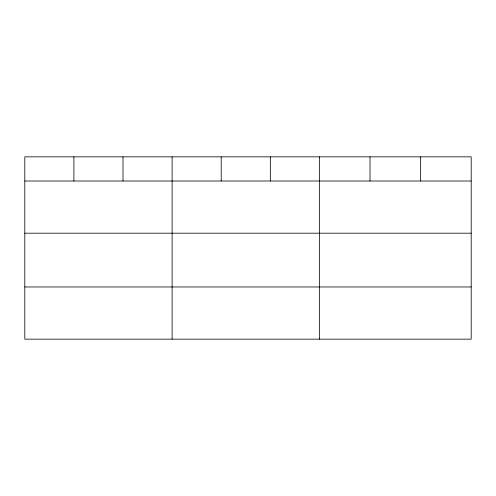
<?xml version="1.0" encoding="UTF-8"?>
<svg xmlns="http://www.w3.org/2000/svg" width="496" height="496" viewBox="0 0 496 496"><rect width="100%" height="100%" fill="white"/><g stroke="black" fill="none" stroke-linecap="round" stroke-linejoin="round"><path stroke-width="0.74" d="M471.2 233.194L471.2 156.841L24.8 156.841L24.8 339.159L471.2 339.159L471.2 233.194L24.8 233.194M24.8 181.009L471.2 181.009M24.8 286.967L471.2 286.967M420.608 156.841L420.608 181.009M370.016 156.841L370.016 181.009M319.424 156.841L319.424 339.159M270.32 156.841L270.32 181.009M221.216 156.841L221.216 181.009M172.112 156.841L172.112 339.159M123.008 156.841L123.008 181.009M73.904 156.841L73.904 181.009"/></g></svg>
